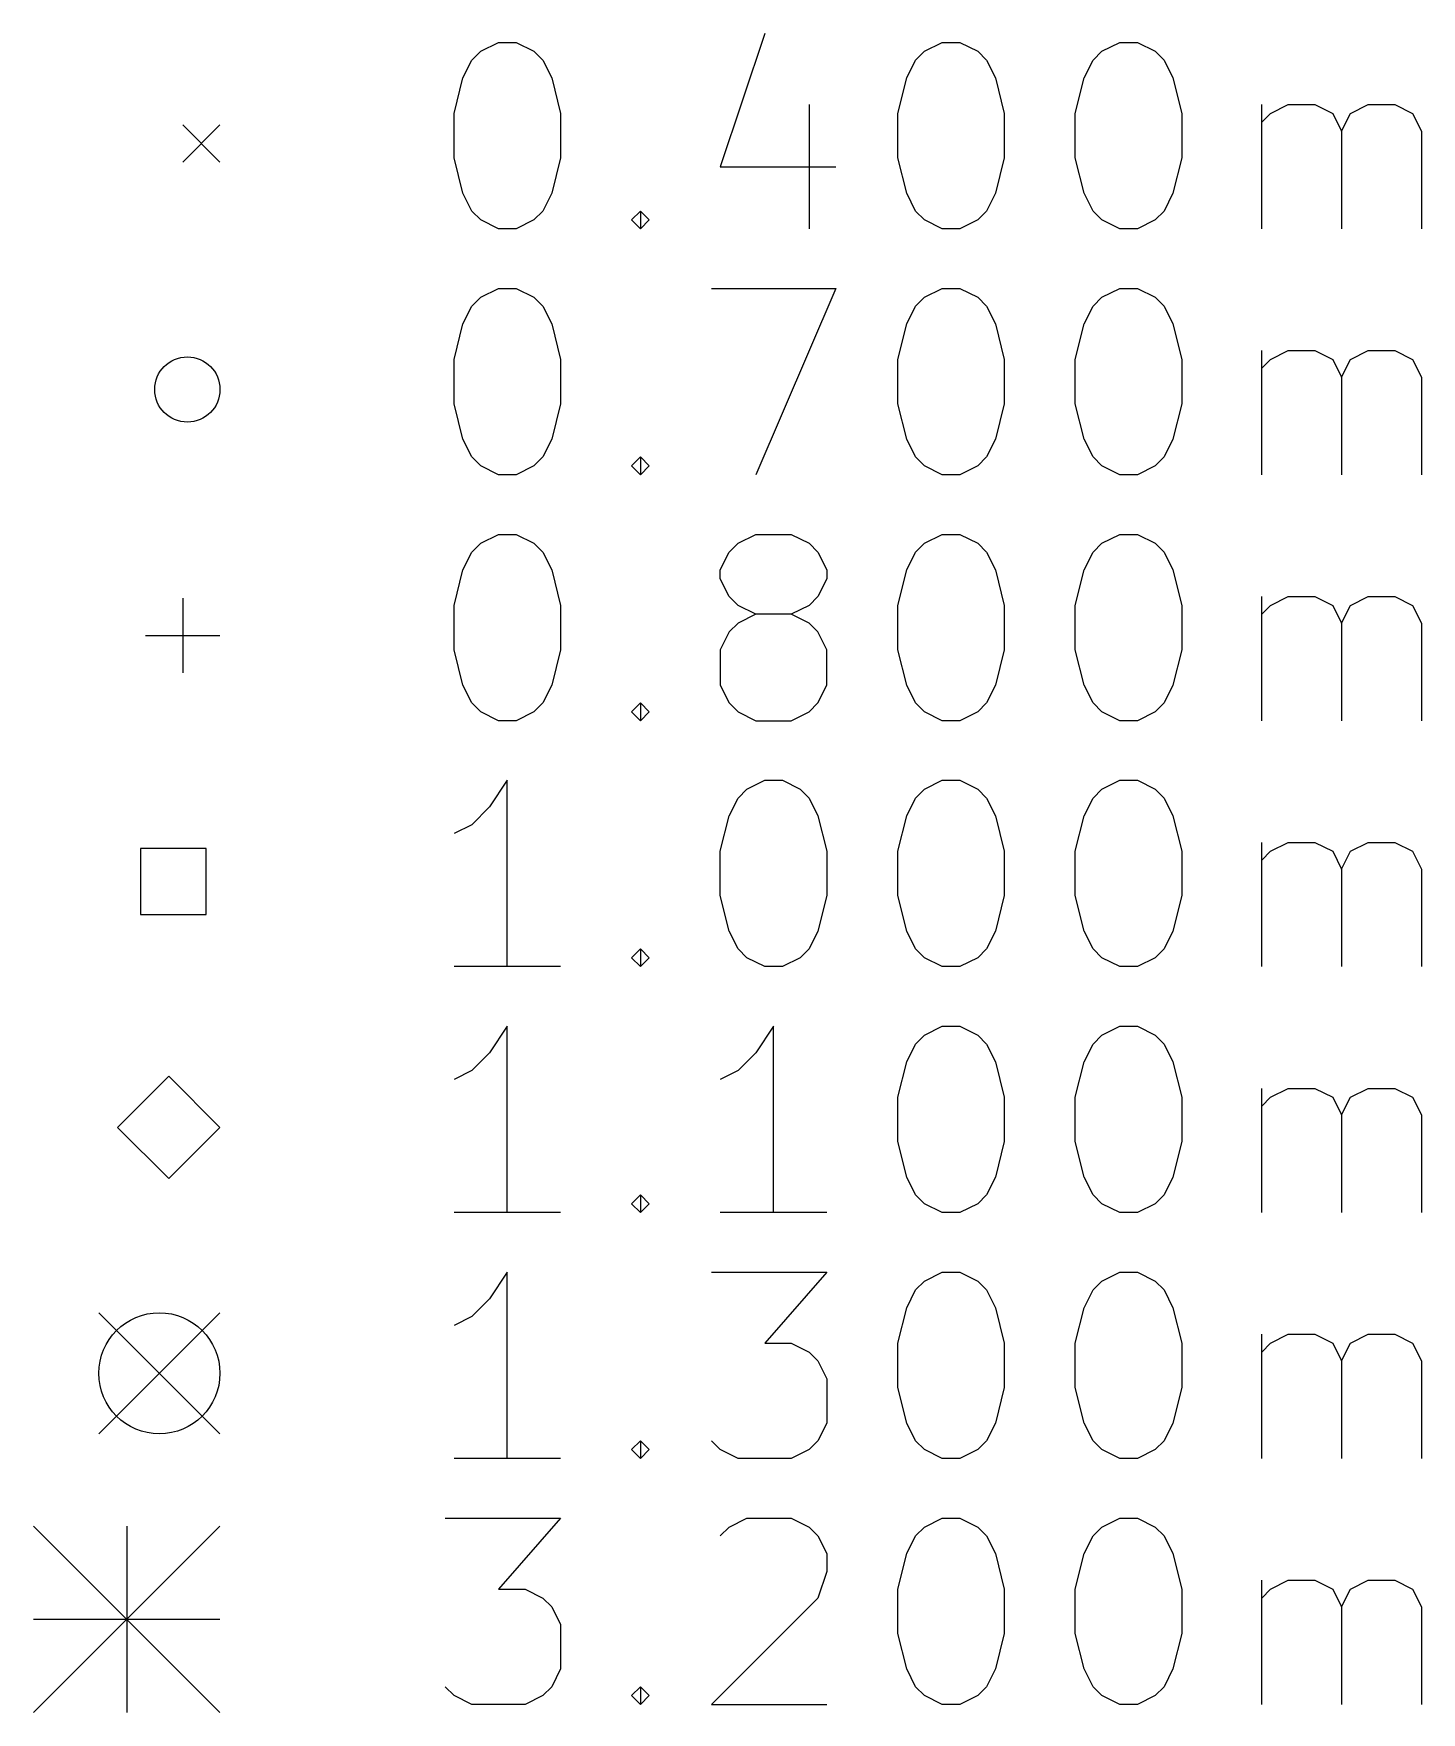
# Model space of a CAD drawing. Extents: x -2.1 to 50.2, y -24 to 50.1.
# Drawn here: x -2.07 to 12.83, y -23.31 to -5.29 of the extents above; entities that cross this region are included whole.
import ezdxf

# ---------------------------------------------------------------- set-up
doc = ezdxf.new("R2010")
doc.units = 0
doc.layers.add('BLACK', color=7, linetype='CONTINUOUS')

msp = doc.modelspace()

# ---------------------------------------------------------------- linework, layer by layer
at = {"layer": 'BLACK', "linetype": 'CONTINUOUS'}
for p, q in [((2.731244, -5.485076), (2.92172, -5.389838)), ((2.92172, -5.389838), (3.112197, -5.389838)), ((3.112197, -5.389838), (3.302673, -5.485076)), ((5.778863, -5.2946), (5.302673, -6.723171)), ((7.493149, -5.485076), (7.683625, -5.389838)), ((7.683625, -5.389838), (7.874102, -5.389838)), ((7.874102, -5.389838), (8.064578, -5.485076)), ((9.397911, -5.485076), (9.588387, -5.389838)), ((9.588387, -5.389838), (9.778864, -5.389838)), ((9.778864, -5.389838), (9.96934, -5.485076)), ((2.540768, -5.77079), (2.636006, -5.580314)), ((2.636006, -5.580314), (2.731244, -5.485076)), ((3.302673, -5.485076), (3.397911, -5.580314)), ((3.397911, -5.580314), (3.493149, -5.77079)), ((7.302673, -5.77079), (7.397911, -5.580314)), ((7.397911, -5.580314), (7.493149, -5.485076)), ((8.064578, -5.485076), (8.159816, -5.580314)), ((8.159816, -5.580314), (8.255054, -5.77079)), ((9.207435, -5.77079), (9.302673, -5.580314)), ((9.302673, -5.580314), (9.397911, -5.485076)), ((9.96934, -5.485076), (10.064578, -5.580314)), ((10.064578, -5.580314), (10.159816, -5.77079)), ((2.44553, -6.151742), (2.540768, -5.77079)), ((3.493149, -5.77079), (3.588387, -6.151742)), ((7.207435, -6.151742), (7.302673, -5.77079)), ((8.255054, -5.77079), (8.350292, -6.151742)), ((9.112197, -6.151742), (9.207435, -5.77079)), ((10.159816, -5.77079), (10.255054, -6.151742)), ((6.255054, -6.056504), (6.255054, -7.389838)), ((11.112197, -7.389838), (11.112197, -6.056504)), ((11.207435, -6.151742), (11.397911, -6.056504)), ((11.397911, -6.056504), (11.683626, -6.056504)), ((11.683626, -6.056504), (11.874102, -6.151742)), ((12.064578, -6.151742), (12.255054, -6.056504)), ((12.255054, -6.056504), (12.540768, -6.056504)), ((12.540768, -6.056504), (12.731245, -6.151742)), ((-0.467, -6.275), (-0.067, -6.675)), ((-0.067, -6.275), (-0.467, -6.675)), ((2.44553, -6.627933), (2.44553, -6.151742)), ((3.588387, -6.151742), (3.588387, -6.627933)), ((7.207435, -6.627933), (7.207435, -6.151742)), ((8.350292, -6.151742), (8.350292, -6.627933)), ((9.112197, -6.627933), (9.112197, -6.151742)), ((10.255054, -6.151742), (10.255054, -6.627933)), ((11.112197, -6.24698), (11.207435, -6.151742)), ((11.874102, -6.151742), (11.96934, -6.342219)), ((11.96934, -6.342219), (12.064578, -6.151742)), ((12.731245, -6.151742), (12.826483, -6.342219)), ((11.96934, -6.342219), (11.96934, -7.389838)), ((12.826483, -6.342219), (12.826483, -7.389838)), ((2.540768, -7.008885), (2.44553, -6.627933)), ((3.588387, -6.627933), (3.493149, -7.008885)), ((7.302673, -7.008885), (7.207435, -6.627933)), ((8.350292, -6.627933), (8.255054, -7.008885)), ((9.207435, -7.008885), (9.112197, -6.627933)), ((10.255054, -6.627933), (10.159816, -7.008885)), ((5.302673, -6.723171), (6.540768, -6.723171)), ((2.636006, -7.199361), (2.540768, -7.008885)), ((3.493149, -7.008885), (3.397911, -7.199361)), ((7.397911, -7.199361), (7.302673, -7.008885)), ((8.255054, -7.008885), (8.159816, -7.199361)), ((9.302673, -7.199361), (9.207435, -7.008885)), ((10.159816, -7.008885), (10.064578, -7.199361)), ((2.731244, -7.2946), (2.636006, -7.199361)), ((3.397911, -7.199361), (3.302673, -7.2946)), ((4.350292, -7.2946), (4.44553, -7.199361)), ((4.44553, -7.199361), (4.540768, -7.2946)), ((4.44553, -7.199361), (4.44553, -7.389838)), ((7.493149, -7.2946), (7.397911, -7.199361)), ((8.159816, -7.199361), (8.064578, -7.2946)), ((9.397911, -7.2946), (9.302673, -7.199361)), ((10.064578, -7.199361), (9.96934, -7.2946)), ((2.92172, -7.389838), (2.731244, -7.2946)), ((3.302673, -7.2946), (3.112197, -7.389838)), ((4.44553, -7.389838), (4.350292, -7.2946)), ((4.540768, -7.2946), (4.44553, -7.389838)), ((7.683625, -7.389838), (7.493149, -7.2946)), ((8.064578, -7.2946), (7.874102, -7.389838)), ((9.588387, -7.389838), (9.397911, -7.2946)), ((9.96934, -7.2946), (9.778864, -7.389838)), ((3.112197, -7.389838), (2.92172, -7.389838)), ((7.874102, -7.389838), (7.683625, -7.389838)), ((9.778864, -7.389838), (9.588387, -7.389838)), ((2.731244, -8.125076), (2.92172, -8.029838)), ((2.92172, -8.029838), (3.112197, -8.029838)), ((3.112197, -8.029838), (3.302673, -8.125076)), ((5.207435, -8.029838), (6.540768, -8.029838)), ((6.540768, -8.029838), (5.683625, -10.029838)), ((7.493149, -8.125076), (7.683625, -8.029838)), ((7.683625, -8.029838), (7.874102, -8.029838)), ((7.874102, -8.029838), (8.064578, -8.125076)), ((9.397911, -8.125076), (9.588387, -8.029838)), ((9.588387, -8.029838), (9.778864, -8.029838)), ((9.778864, -8.029838), (9.96934, -8.125076)), ((2.540768, -8.41079), (2.636006, -8.220314)), ((2.636006, -8.220314), (2.731244, -8.125076)), ((3.302673, -8.125076), (3.397911, -8.220314)), ((3.397911, -8.220314), (3.493149, -8.41079)), ((7.302673, -8.41079), (7.397911, -8.220314)), ((7.397911, -8.220314), (7.493149, -8.125076)), ((8.064578, -8.125076), (8.159816, -8.220314)), ((8.159816, -8.220314), (8.255054, -8.41079)), ((9.207435, -8.41079), (9.302673, -8.220314)), ((9.302673, -8.220314), (9.397911, -8.125076)), ((9.96934, -8.125076), (10.064578, -8.220314)), ((10.064578, -8.220314), (10.159816, -8.41079)), ((2.44553, -8.791742), (2.540768, -8.41079)), ((3.493149, -8.41079), (3.588387, -8.791742)), ((7.207435, -8.791742), (7.302673, -8.41079)), ((8.255054, -8.41079), (8.350292, -8.791742)), ((9.112197, -8.791742), (9.207435, -8.41079)), ((10.159816, -8.41079), (10.255054, -8.791742)), ((2.44553, -9.267933), (2.44553, -8.791742)), ((3.588387, -8.791742), (3.588387, -9.267933)), ((7.207435, -9.267933), (7.207435, -8.791742)), ((8.350292, -8.791742), (8.350292, -9.267933)), ((9.112197, -9.267933), (9.112197, -8.791742)), ((10.255054, -8.791742), (10.255054, -9.267933)), ((11.112197, -10.029838), (11.112197, -8.696504)), ((11.112197, -8.88698), (11.207435, -8.791742)), ((11.207435, -8.791742), (11.397911, -8.696504)), ((11.397911, -8.696504), (11.683626, -8.696504)), ((11.683626, -8.696504), (11.874102, -8.791742)), ((11.874102, -8.791742), (11.96934, -8.982219)), ((11.96934, -8.982219), (12.064578, -8.791742)), ((12.064578, -8.791742), (12.255054, -8.696504)), ((12.255054, -8.696504), (12.540768, -8.696504)), ((12.540768, -8.696504), (12.731245, -8.791742)), ((12.731245, -8.791742), (12.826483, -8.982219)), ((11.96934, -8.982219), (11.96934, -10.029838)), ((12.826483, -8.982219), (12.826483, -10.029838)), ((2.540768, -9.648885), (2.44553, -9.267933)), ((3.588387, -9.267933), (3.493149, -9.648885)), ((7.302673, -9.648885), (7.207435, -9.267933)), ((8.350292, -9.267933), (8.255054, -9.648885)), ((9.207435, -9.648885), (9.112197, -9.267933)), ((10.255054, -9.267933), (10.159816, -9.648885)), ((2.636006, -9.839361), (2.540768, -9.648885)), ((3.493149, -9.648885), (3.397911, -9.839361)), ((7.397911, -9.839361), (7.302673, -9.648885)), ((8.255054, -9.648885), (8.159816, -9.839361)), ((9.302673, -9.839361), (9.207435, -9.648885)), ((10.159816, -9.648885), (10.064578, -9.839361)), ((2.731244, -9.9346), (2.636006, -9.839361)), ((3.397911, -9.839361), (3.302673, -9.9346)), ((4.350292, -9.9346), (4.44553, -9.839361)), ((4.44553, -9.839361), (4.540768, -9.9346)), ((4.44553, -9.839361), (4.44553, -10.029838)), ((7.493149, -9.9346), (7.397911, -9.839361)), ((8.159816, -9.839361), (8.064578, -9.9346)), ((9.397911, -9.9346), (9.302673, -9.839361)), ((10.064578, -9.839361), (9.96934, -9.9346)), ((2.92172, -10.029838), (2.731244, -9.9346)), ((3.112197, -10.029838), (2.92172, -10.029838)), ((3.302673, -9.9346), (3.112197, -10.029838)), ((4.44553, -10.029838), (4.350292, -9.9346)), ((4.540768, -9.9346), (4.44553, -10.029838)), ((7.683625, -10.029838), (7.493149, -9.9346)), ((7.874102, -10.029838), (7.683625, -10.029838)), ((8.064578, -9.9346), (7.874102, -10.029838)), ((9.588387, -10.029838), (9.397911, -9.9346)), ((9.778864, -10.029838), (9.588387, -10.029838)), ((9.96934, -9.9346), (9.778864, -10.029838)), ((2.636006, -10.860314), (2.731244, -10.765076)), ((2.731244, -10.765076), (2.92172, -10.669838)), ((2.92172, -10.669838), (3.112197, -10.669838)), ((3.112197, -10.669838), (3.302673, -10.765076)), ((3.302673, -10.765076), (3.397911, -10.860314)), ((5.397911, -10.860314), (5.493149, -10.765076)), ((5.493149, -10.765076), (5.683625, -10.669838)), ((5.683625, -10.669838), (6.064578, -10.669838)), ((6.064578, -10.669838), (6.255054, -10.765076)), ((6.255054, -10.765076), (6.350292, -10.860314)), ((7.397911, -10.860314), (7.493149, -10.765076)), ((7.493149, -10.765076), (7.683625, -10.669838)), ((7.683625, -10.669838), (7.874102, -10.669838)), ((7.874102, -10.669838), (8.064578, -10.765076)), ((8.064578, -10.765076), (8.159816, -10.860314)), ((9.302673, -10.860314), (9.397911, -10.765076)), ((9.397911, -10.765076), (9.588387, -10.669838)), ((9.588387, -10.669838), (9.778864, -10.669838)), ((9.778864, -10.669838), (9.96934, -10.765076)), ((9.96934, -10.765076), (10.064578, -10.860314)), ((2.540768, -11.05079), (2.636006, -10.860314)), ((3.397911, -10.860314), (3.493149, -11.05079)), ((5.302673, -11.05079), (5.397911, -10.860314)), ((6.350292, -10.860314), (6.44553, -11.05079)), ((7.302673, -11.05079), (7.397911, -10.860314)), ((8.159816, -10.860314), (8.255054, -11.05079)), ((9.207435, -11.05079), (9.302673, -10.860314)), ((10.064578, -10.860314), (10.159816, -11.05079)), ((2.44553, -11.431742), (2.540768, -11.05079)), ((3.493149, -11.05079), (3.588387, -11.431742)), ((5.302673, -11.146028), (5.302673, -11.05079)), ((5.397911, -11.336504), (5.302673, -11.146028)), ((6.44553, -11.146028), (6.350292, -11.336504)), ((6.44553, -11.05079), (6.44553, -11.146028)), ((7.207435, -11.431742), (7.302673, -11.05079)), ((8.255054, -11.05079), (8.350292, -11.431742)), ((9.112197, -11.431742), (9.207435, -11.05079)), ((10.159816, -11.05079), (10.255054, -11.431742)), ((5.493149, -11.431742), (5.397911, -11.336504)), ((6.350292, -11.336504), (6.255054, -11.431742)), ((11.112197, -12.669838), (11.112197, -11.336504)), ((11.207435, -11.431742), (11.397911, -11.336504)), ((11.397911, -11.336504), (11.683626, -11.336504)), ((11.683626, -11.336504), (11.874102, -11.431742)), ((12.064578, -11.431742), (12.255054, -11.336504)), ((12.255054, -11.336504), (12.540768, -11.336504)), ((12.540768, -11.336504), (12.731245, -11.431742)), ((-0.467, -11.355), (-0.467, -12.155)), ((2.44553, -11.907933), (2.44553, -11.431742)), ((3.588387, -11.431742), (3.588387, -11.907933)), ((5.683625, -11.52698), (5.493149, -11.431742)), ((5.683625, -11.52698), (5.493149, -11.622219)), ((6.064578, -11.52698), (5.683625, -11.52698)), ((6.255054, -11.431742), (6.064578, -11.52698)), ((6.255054, -11.622219), (6.064578, -11.52698)), ((7.207435, -11.907933), (7.207435, -11.431742)), ((8.350292, -11.431742), (8.350292, -11.907933)), ((9.112197, -11.907933), (9.112197, -11.431742)), ((10.255054, -11.431742), (10.255054, -11.907933)), ((11.112197, -11.52698), (11.207435, -11.431742)), ((11.874102, -11.431742), (11.96934, -11.622219)), ((11.96934, -11.622219), (12.064578, -11.431742)), ((12.731245, -11.431742), (12.826483, -11.622219)), ((5.493149, -11.622219), (5.397911, -11.717457)), ((6.350292, -11.717457), (6.255054, -11.622219)), ((11.96934, -11.622219), (11.96934, -12.669838)), ((12.826483, -11.622219), (12.826483, -12.669838)), ((-0.867, -11.755), (-0.067, -11.755)), ((5.397911, -11.717457), (5.302673, -11.907933)), ((6.44553, -11.907933), (6.350292, -11.717457)), ((2.540768, -12.288885), (2.44553, -11.907933)), ((3.588387, -11.907933), (3.493149, -12.288885)), ((5.302673, -11.907933), (5.302673, -12.288885)), ((6.44553, -12.288885), (6.44553, -11.907933)), ((7.302673, -12.288885), (7.207435, -11.907933)), ((8.350292, -11.907933), (8.255054, -12.288885)), ((9.207435, -12.288885), (9.112197, -11.907933)), ((10.255054, -11.907933), (10.159816, -12.288885)), ((2.636006, -12.479361), (2.540768, -12.288885)), ((3.493149, -12.288885), (3.397911, -12.479361)), ((5.302673, -12.288885), (5.397911, -12.479361)), ((6.350292, -12.479361), (6.44553, -12.288885)), ((7.397911, -12.479361), (7.302673, -12.288885)), ((8.255054, -12.288885), (8.159816, -12.479361)), ((9.302673, -12.479361), (9.207435, -12.288885)), ((10.159816, -12.288885), (10.064578, -12.479361)), ((2.731244, -12.5746), (2.636006, -12.479361)), ((2.92172, -12.669838), (2.731244, -12.5746)), ((3.302673, -12.5746), (3.112197, -12.669838)), ((3.397911, -12.479361), (3.302673, -12.5746)), ((4.350292, -12.5746), (4.44553, -12.479361)), ((4.44553, -12.669838), (4.350292, -12.5746)), ((4.44553, -12.479361), (4.540768, -12.5746)), ((4.44553, -12.479361), (4.44553, -12.669838)), ((4.540768, -12.5746), (4.44553, -12.669838)), ((5.397911, -12.479361), (5.493149, -12.5746)), ((5.493149, -12.5746), (5.683625, -12.669838)), ((6.064578, -12.669838), (6.255054, -12.5746)), ((6.255054, -12.5746), (6.350292, -12.479361)), ((7.493149, -12.5746), (7.397911, -12.479361)), ((7.683625, -12.669838), (7.493149, -12.5746)), ((8.064578, -12.5746), (7.874102, -12.669838)), ((8.159816, -12.479361), (8.064578, -12.5746)), ((9.397911, -12.5746), (9.302673, -12.479361)), ((9.588387, -12.669838), (9.397911, -12.5746)), ((9.96934, -12.5746), (9.778864, -12.669838)), ((10.064578, -12.479361), (9.96934, -12.5746)), ((3.112197, -12.669838), (2.92172, -12.669838)), ((5.683625, -12.669838), (6.064578, -12.669838)), ((7.874102, -12.669838), (7.683625, -12.669838)), ((9.778864, -12.669838), (9.588387, -12.669838)), ((3.016958, -13.309838), (2.826482, -13.595552)), ((3.016958, -15.309838), (3.016958, -13.309838)), ((5.588387, -13.405076), (5.778863, -13.309838)), ((5.778863, -13.309838), (5.96934, -13.309838)), ((5.96934, -13.309838), (6.159816, -13.405076)), ((7.493149, -13.405076), (7.683625, -13.309838)), ((7.683625, -13.309838), (7.874102, -13.309838)), ((7.874102, -13.309838), (8.064578, -13.405076)), ((9.397911, -13.405076), (9.588387, -13.309838)), ((9.588387, -13.309838), (9.778864, -13.309838)), ((9.778864, -13.309838), (9.96934, -13.405076)), ((5.397911, -13.69079), (5.493149, -13.500314)), ((5.493149, -13.500314), (5.588387, -13.405076)), ((6.159816, -13.405076), (6.255054, -13.500314)), ((6.255054, -13.500314), (6.350292, -13.69079)), ((7.302673, -13.69079), (7.397911, -13.500314)), ((7.397911, -13.500314), (7.493149, -13.405076)), ((8.064578, -13.405076), (8.159816, -13.500314)), ((8.159816, -13.500314), (8.255054, -13.69079)), ((9.207435, -13.69079), (9.302673, -13.500314)), ((9.302673, -13.500314), (9.397911, -13.405076)), ((9.96934, -13.405076), (10.064578, -13.500314)), ((10.064578, -13.500314), (10.159816, -13.69079)), ((2.826482, -13.595552), (2.636006, -13.786028)), ((5.302673, -14.071742), (5.397911, -13.69079)), ((6.350292, -13.69079), (6.44553, -14.071742)), ((7.207435, -14.071742), (7.302673, -13.69079)), ((8.255054, -13.69079), (8.350292, -14.071742)), ((9.112197, -14.071742), (9.207435, -13.69079)), ((10.159816, -13.69079), (10.255054, -14.071742)), ((2.636006, -13.786028), (2.44553, -13.881266)), ((-0.213443, -14.041443), (-0.920557, -14.041443)), ((-0.920557, -14.041443), (-0.920557, -14.748557)), ((-0.213443, -14.748557), (-0.213443, -14.041443)), ((11.112197, -15.309838), (11.112197, -13.976504)), ((11.207435, -14.071742), (11.397911, -13.976504)), ((11.397911, -13.976504), (11.683626, -13.976504)), ((11.683626, -13.976504), (11.874102, -14.071742)), ((12.064578, -14.071742), (12.255054, -13.976504)), ((12.255054, -13.976504), (12.540768, -13.976504)), ((12.540768, -13.976504), (12.731245, -14.071742)), ((5.302673, -14.547933), (5.302673, -14.071742)), ((6.44553, -14.071742), (6.44553, -14.547933)), ((7.207435, -14.547933), (7.207435, -14.071742)), ((8.350292, -14.071742), (8.350292, -14.547933)), ((9.112197, -14.547933), (9.112197, -14.071742)), ((10.255054, -14.071742), (10.255054, -14.547933)), ((11.112197, -14.16698), (11.207435, -14.071742)), ((11.874102, -14.071742), (11.96934, -14.262219)), ((11.96934, -14.262219), (12.064578, -14.071742)), ((12.731245, -14.071742), (12.826483, -14.262219)), ((11.96934, -14.262219), (11.96934, -15.309838)), ((12.826483, -14.262219), (12.826483, -15.309838)), ((5.397911, -14.928885), (5.302673, -14.547933)), ((6.44553, -14.547933), (6.350292, -14.928885)), ((7.302673, -14.928885), (7.207435, -14.547933)), ((8.350292, -14.547933), (8.255054, -14.928885)), ((9.207435, -14.928885), (9.112197, -14.547933)), ((10.255054, -14.547933), (10.159816, -14.928885)), ((-0.920557, -14.748557), (-0.213443, -14.748557)), ((5.493149, -15.119361), (5.397911, -14.928885)), ((6.350292, -14.928885), (6.255054, -15.119361)), ((7.397911, -15.119361), (7.302673, -14.928885)), ((8.255054, -14.928885), (8.159816, -15.119361)), ((9.302673, -15.119361), (9.207435, -14.928885)), ((10.159816, -14.928885), (10.064578, -15.119361)), ((4.350292, -15.2146), (4.44553, -15.119361)), ((4.44553, -15.119361), (4.540768, -15.2146)), ((4.44553, -15.119361), (4.44553, -15.309838)), ((5.588387, -15.2146), (5.493149, -15.119361)), ((6.255054, -15.119361), (6.159816, -15.2146)), ((7.493149, -15.2146), (7.397911, -15.119361)), ((8.159816, -15.119361), (8.064578, -15.2146)), ((9.397911, -15.2146), (9.302673, -15.119361)), ((10.064578, -15.119361), (9.96934, -15.2146)), ((3.588387, -15.309838), (2.44553, -15.309838)), ((4.44553, -15.309838), (4.350292, -15.2146)), ((4.540768, -15.2146), (4.44553, -15.309838)), ((5.778863, -15.309838), (5.588387, -15.2146)), ((5.96934, -15.309838), (5.778863, -15.309838)), ((6.159816, -15.2146), (5.96934, -15.309838)), ((7.683625, -15.309838), (7.493149, -15.2146)), ((7.874102, -15.309838), (7.683625, -15.309838)), ((8.064578, -15.2146), (7.874102, -15.309838)), ((9.588387, -15.309838), (9.397911, -15.2146)), ((9.778864, -15.309838), (9.588387, -15.309838)), ((9.96934, -15.2146), (9.778864, -15.309838)), ((3.016958, -15.949838), (2.826482, -16.235552)), ((3.016958, -17.949838), (3.016958, -15.949838)), ((5.874101, -15.949838), (5.683625, -16.235552)), ((5.874101, -17.949838), (5.874101, -15.949838)), ((7.493149, -16.045076), (7.683625, -15.949838)), ((7.683625, -15.949838), (7.874102, -15.949838)), ((7.874102, -15.949838), (8.064578, -16.045076)), ((9.397911, -16.045076), (9.588387, -15.949838)), ((9.588387, -15.949838), (9.778864, -15.949838)), ((9.778864, -15.949838), (9.96934, -16.045076)), ((7.302673, -16.33079), (7.397911, -16.140314)), ((7.397911, -16.140314), (7.493149, -16.045076)), ((8.064578, -16.045076), (8.159816, -16.140314)), ((8.159816, -16.140314), (8.255054, -16.33079)), ((9.207435, -16.33079), (9.302673, -16.140314)), ((9.302673, -16.140314), (9.397911, -16.045076)), ((9.96934, -16.045076), (10.064578, -16.140314)), ((10.064578, -16.140314), (10.159816, -16.33079)), ((2.826482, -16.235552), (2.636006, -16.426028)), ((5.683625, -16.235552), (5.493149, -16.426028)), ((7.207435, -16.711742), (7.302673, -16.33079)), ((8.255054, -16.33079), (8.350292, -16.711742)), ((9.112197, -16.711742), (9.207435, -16.33079)), ((10.159816, -16.33079), (10.255054, -16.711742)), ((-0.617, -16.485), (-1.167, -17.035)), ((-0.067, -17.035), (-0.617, -16.485)), ((2.636006, -16.426028), (2.44553, -16.521266)), ((5.493149, -16.426028), (5.302673, -16.521266)), ((7.207435, -17.187933), (7.207435, -16.711742)), ((8.350292, -16.711742), (8.350292, -17.187933)), ((9.112197, -17.187933), (9.112197, -16.711742)), ((10.255054, -16.711742), (10.255054, -17.187933)), ((11.112197, -17.949838), (11.112197, -16.616504)), ((11.112197, -16.80698), (11.207435, -16.711742)), ((11.207435, -16.711742), (11.397911, -16.616504)), ((11.397911, -16.616504), (11.683626, -16.616504)), ((11.683626, -16.616504), (11.874102, -16.711742)), ((11.874102, -16.711742), (11.96934, -16.902219)), ((11.96934, -16.902219), (12.064578, -16.711742)), ((12.064578, -16.711742), (12.255054, -16.616504)), ((12.255054, -16.616504), (12.540768, -16.616504)), ((12.540768, -16.616504), (12.731245, -16.711742)), ((12.731245, -16.711742), (12.826483, -16.902219)), ((11.96934, -16.902219), (11.96934, -17.949838)), ((12.826483, -16.902219), (12.826483, -17.949838)), ((-1.167, -17.035), (-0.617, -17.585)), ((-0.617, -17.585), (-0.067, -17.035)), ((7.302673, -17.568885), (7.207435, -17.187933)), ((8.350292, -17.187933), (8.255054, -17.568885)), ((9.207435, -17.568885), (9.112197, -17.187933)), ((10.255054, -17.187933), (10.159816, -17.568885)), ((7.397911, -17.759361), (7.302673, -17.568885)), ((8.255054, -17.568885), (8.159816, -17.759361)), ((9.302673, -17.759361), (9.207435, -17.568885)), ((10.159816, -17.568885), (10.064578, -17.759361)), ((4.350292, -17.8546), (4.44553, -17.759361)), ((4.44553, -17.759361), (4.540768, -17.8546)), ((4.44553, -17.759361), (4.44553, -17.949838)), ((7.493149, -17.8546), (7.397911, -17.759361)), ((8.159816, -17.759361), (8.064578, -17.8546)), ((9.397911, -17.8546), (9.302673, -17.759361)), ((10.064578, -17.759361), (9.96934, -17.8546)), ((3.588387, -17.949838), (2.44553, -17.949838)), ((4.44553, -17.949838), (4.350292, -17.8546)), ((4.540768, -17.8546), (4.44553, -17.949838)), ((6.44553, -17.949838), (5.302673, -17.949838)), ((7.683625, -17.949838), (7.493149, -17.8546)), ((7.874102, -17.949838), (7.683625, -17.949838)), ((8.064578, -17.8546), (7.874102, -17.949838)), ((9.588387, -17.949838), (9.397911, -17.8546)), ((9.778864, -17.949838), (9.588387, -17.949838)), ((9.96934, -17.8546), (9.778864, -17.949838)), ((3.016958, -18.589838), (2.826482, -18.875552)), ((3.016958, -20.589838), (3.016958, -18.589838)), ((5.207435, -18.589838), (6.44553, -18.589838)), ((6.44553, -18.589838), (5.778863, -19.351742)), ((7.397911, -18.780314), (7.493149, -18.685076)), ((7.493149, -18.685076), (7.683625, -18.589838)), ((7.683625, -18.589838), (7.874102, -18.589838)), ((7.874102, -18.589838), (8.064578, -18.685076)), ((8.064578, -18.685076), (8.159816, -18.780314)), ((9.302673, -18.780314), (9.397911, -18.685076)), ((9.397911, -18.685076), (9.588387, -18.589838)), ((9.588387, -18.589838), (9.778864, -18.589838)), ((9.778864, -18.589838), (9.96934, -18.685076)), ((9.96934, -18.685076), (10.064578, -18.780314)), ((2.826482, -18.875552), (2.636006, -19.066028)), ((7.302673, -18.97079), (7.397911, -18.780314)), ((8.159816, -18.780314), (8.255054, -18.97079)), ((9.207435, -18.97079), (9.302673, -18.780314)), ((10.064578, -18.780314), (10.159816, -18.97079)), ((-1.367, -19.025), (-0.067, -20.325)), ((-0.067, -19.025), (-1.367, -20.325)), ((2.636006, -19.066028), (2.44553, -19.161266)), ((7.207435, -19.351742), (7.302673, -18.97079)), ((8.255054, -18.97079), (8.350292, -19.351742)), ((9.112197, -19.351742), (9.207435, -18.97079)), ((10.159816, -18.97079), (10.255054, -19.351742)), ((11.112197, -20.589838), (11.112197, -19.256504)), ((11.207435, -19.351742), (11.397911, -19.256504)), ((11.397911, -19.256504), (11.683626, -19.256504)), ((11.683626, -19.256504), (11.874102, -19.351742)), ((12.064578, -19.351742), (12.255054, -19.256504)), ((12.255054, -19.256504), (12.540768, -19.256504)), ((12.540768, -19.256504), (12.731245, -19.351742)), ((5.778863, -19.351742), (6.064578, -19.351742)), ((6.064578, -19.351742), (6.255054, -19.44698)), ((6.255054, -19.44698), (6.350292, -19.542219)), ((7.207435, -19.827933), (7.207435, -19.351742)), ((8.350292, -19.351742), (8.350292, -19.827933)), ((9.112197, -19.827933), (9.112197, -19.351742)), ((10.255054, -19.351742), (10.255054, -19.827933)), ((11.112197, -19.44698), (11.207435, -19.351742)), ((11.874102, -19.351742), (11.96934, -19.542219)), ((11.96934, -19.542219), (12.064578, -19.351742)), ((12.731245, -19.351742), (12.826483, -19.542219)), ((6.350292, -19.542219), (6.44553, -19.732695)), ((11.96934, -19.542219), (11.96934, -20.589838)), ((12.826483, -19.542219), (12.826483, -20.589838)), ((6.44553, -19.732695), (6.44553, -20.208885)), ((7.302673, -20.208885), (7.207435, -19.827933)), ((8.350292, -19.827933), (8.255054, -20.208885)), ((9.207435, -20.208885), (9.112197, -19.827933)), ((10.255054, -19.827933), (10.159816, -20.208885)), ((6.44553, -20.208885), (6.350292, -20.399361)), ((7.397911, -20.399361), (7.302673, -20.208885)), ((8.255054, -20.208885), (8.159816, -20.399361)), ((9.302673, -20.399361), (9.207435, -20.208885)), ((10.159816, -20.208885), (10.064578, -20.399361)), ((4.350292, -20.4946), (4.44553, -20.399361)), ((4.44553, -20.589838), (4.350292, -20.4946)), ((4.44553, -20.399361), (4.540768, -20.4946)), ((4.44553, -20.399361), (4.44553, -20.589838)), ((4.540768, -20.4946), (4.44553, -20.589838)), ((5.302673, -20.4946), (5.207435, -20.399361)), ((5.493149, -20.589838), (5.302673, -20.4946)), ((6.255054, -20.4946), (6.064578, -20.589838)), ((6.350292, -20.399361), (6.255054, -20.4946)), ((7.493149, -20.4946), (7.397911, -20.399361)), ((7.683625, -20.589838), (7.493149, -20.4946)), ((8.064578, -20.4946), (7.874102, -20.589838)), ((8.159816, -20.399361), (8.064578, -20.4946)), ((9.397911, -20.4946), (9.302673, -20.399361)), ((9.588387, -20.589838), (9.397911, -20.4946)), ((9.96934, -20.4946), (9.778864, -20.589838)), ((10.064578, -20.399361), (9.96934, -20.4946)), ((3.588387, -20.589838), (2.44553, -20.589838)), ((6.064578, -20.589838), (5.493149, -20.589838)), ((7.874102, -20.589838), (7.683625, -20.589838)), ((9.778864, -20.589838), (9.588387, -20.589838)), ((2.350292, -21.229838), (3.588387, -21.229838)), ((3.588387, -21.229838), (2.92172, -21.991742)), ((5.397911, -21.325076), (5.588387, -21.229838)), ((5.588387, -21.229838), (6.064578, -21.229838)), ((6.064578, -21.229838), (6.255054, -21.325076)), ((7.493149, -21.325076), (7.683625, -21.229838)), ((7.683625, -21.229838), (7.874102, -21.229838)), ((7.874102, -21.229838), (8.064578, -21.325076)), ((9.397911, -21.325076), (9.588387, -21.229838)), ((9.588387, -21.229838), (9.778864, -21.229838)), ((9.778864, -21.229838), (9.96934, -21.325076)), ((-2.067, -21.315), (-0.067, -23.315)), ((-0.067, -21.315), (-2.067, -23.315)), ((-1.067, -21.315), (-1.067, -23.315)), ((5.302673, -21.420314), (5.397911, -21.325076)), ((6.255054, -21.325076), (6.350292, -21.420314)), ((6.350292, -21.420314), (6.44553, -21.61079)), ((7.302673, -21.61079), (7.397911, -21.420314)), ((7.397911, -21.420314), (7.493149, -21.325076)), ((8.064578, -21.325076), (8.159816, -21.420314)), ((8.159816, -21.420314), (8.255054, -21.61079)), ((9.207435, -21.61079), (9.302673, -21.420314)), ((9.302673, -21.420314), (9.397911, -21.325076)), ((9.96934, -21.325076), (10.064578, -21.420314)), ((10.064578, -21.420314), (10.159816, -21.61079)), ((6.44553, -21.61079), (6.44553, -21.801266)), ((7.207435, -21.991742), (7.302673, -21.61079)), ((8.255054, -21.61079), (8.350292, -21.991742)), ((9.112197, -21.991742), (9.207435, -21.61079)), ((10.159816, -21.61079), (10.255054, -21.991742)), ((6.44553, -21.801266), (6.350292, -22.08698)), ((11.112197, -23.229838), (11.112197, -21.896504)), ((11.207435, -21.991742), (11.397911, -21.896504)), ((11.397911, -21.896504), (11.683626, -21.896504)), ((11.683626, -21.896504), (11.874102, -21.991742)), ((12.064578, -21.991742), (12.255054, -21.896504)), ((12.255054, -21.896504), (12.540768, -21.896504)), ((12.540768, -21.896504), (12.731245, -21.991742)), ((2.92172, -21.991742), (3.207435, -21.991742)), ((3.207435, -21.991742), (3.397911, -22.08698)), ((3.397911, -22.08698), (3.493149, -22.182219)), ((6.350292, -22.08698), (5.207435, -23.229838)), ((7.207435, -22.467933), (7.207435, -21.991742)), ((8.350292, -21.991742), (8.350292, -22.467933)), ((9.112197, -22.467933), (9.112197, -21.991742)), ((10.255054, -21.991742), (10.255054, -22.467933)), ((11.112197, -22.08698), (11.207435, -21.991742)), ((11.874102, -21.991742), (11.96934, -22.182219)), ((11.96934, -22.182219), (12.064578, -21.991742)), ((12.731245, -21.991742), (12.826483, -22.182219)), ((-2.067, -22.315), (-0.067, -22.315)), ((3.493149, -22.182219), (3.588387, -22.372695)), ((11.96934, -22.182219), (11.96934, -23.229838)), ((12.826483, -22.182219), (12.826483, -23.229838)), ((3.588387, -22.372695), (3.588387, -22.848885)), ((7.302673, -22.848885), (7.207435, -22.467933)), ((8.350292, -22.467933), (8.255054, -22.848885)), ((9.207435, -22.848885), (9.112197, -22.467933)), ((10.255054, -22.467933), (10.159816, -22.848885)), ((3.588387, -22.848885), (3.493149, -23.039361)), ((7.397911, -23.039361), (7.302673, -22.848885)), ((8.255054, -22.848885), (8.159816, -23.039361)), ((9.302673, -23.039361), (9.207435, -22.848885)), ((10.159816, -22.848885), (10.064578, -23.039361)), ((2.44553, -23.1346), (2.350292, -23.039361)), ((3.493149, -23.039361), (3.397911, -23.1346)), ((4.350292, -23.1346), (4.44553, -23.039361)), ((4.44553, -23.039361), (4.540768, -23.1346)), ((4.44553, -23.039361), (4.44553, -23.229838)), ((7.493149, -23.1346), (7.397911, -23.039361)), ((8.159816, -23.039361), (8.064578, -23.1346)), ((9.397911, -23.1346), (9.302673, -23.039361)), ((10.064578, -23.039361), (9.96934, -23.1346)), ((2.636006, -23.229838), (2.44553, -23.1346)), ((3.207435, -23.229838), (2.636006, -23.229838)), ((3.397911, -23.1346), (3.207435, -23.229838)), ((4.44553, -23.229838), (4.350292, -23.1346)), ((4.540768, -23.1346), (4.44553, -23.229838)), ((5.207435, -23.229838), (6.44553, -23.229838)), ((7.683625, -23.229838), (7.493149, -23.1346)), ((7.874102, -23.229838), (7.683625, -23.229838)), ((8.064578, -23.1346), (7.874102, -23.229838)), ((9.588387, -23.229838), (9.397911, -23.1346)), ((9.778864, -23.229838), (9.588387, -23.229838)), ((9.96934, -23.1346), (9.778864, -23.229838))]:
    msp.add_line(p, q, dxfattribs=at)
at = {"layer": 'BLACK'}
for centre, radius in [((-0.417, -9.115), 0.35), ((-0.717, -19.675), 0.65)]:
    msp.add_circle(centre, radius, dxfattribs=at)

doc.saveas('drawing.dxf')
